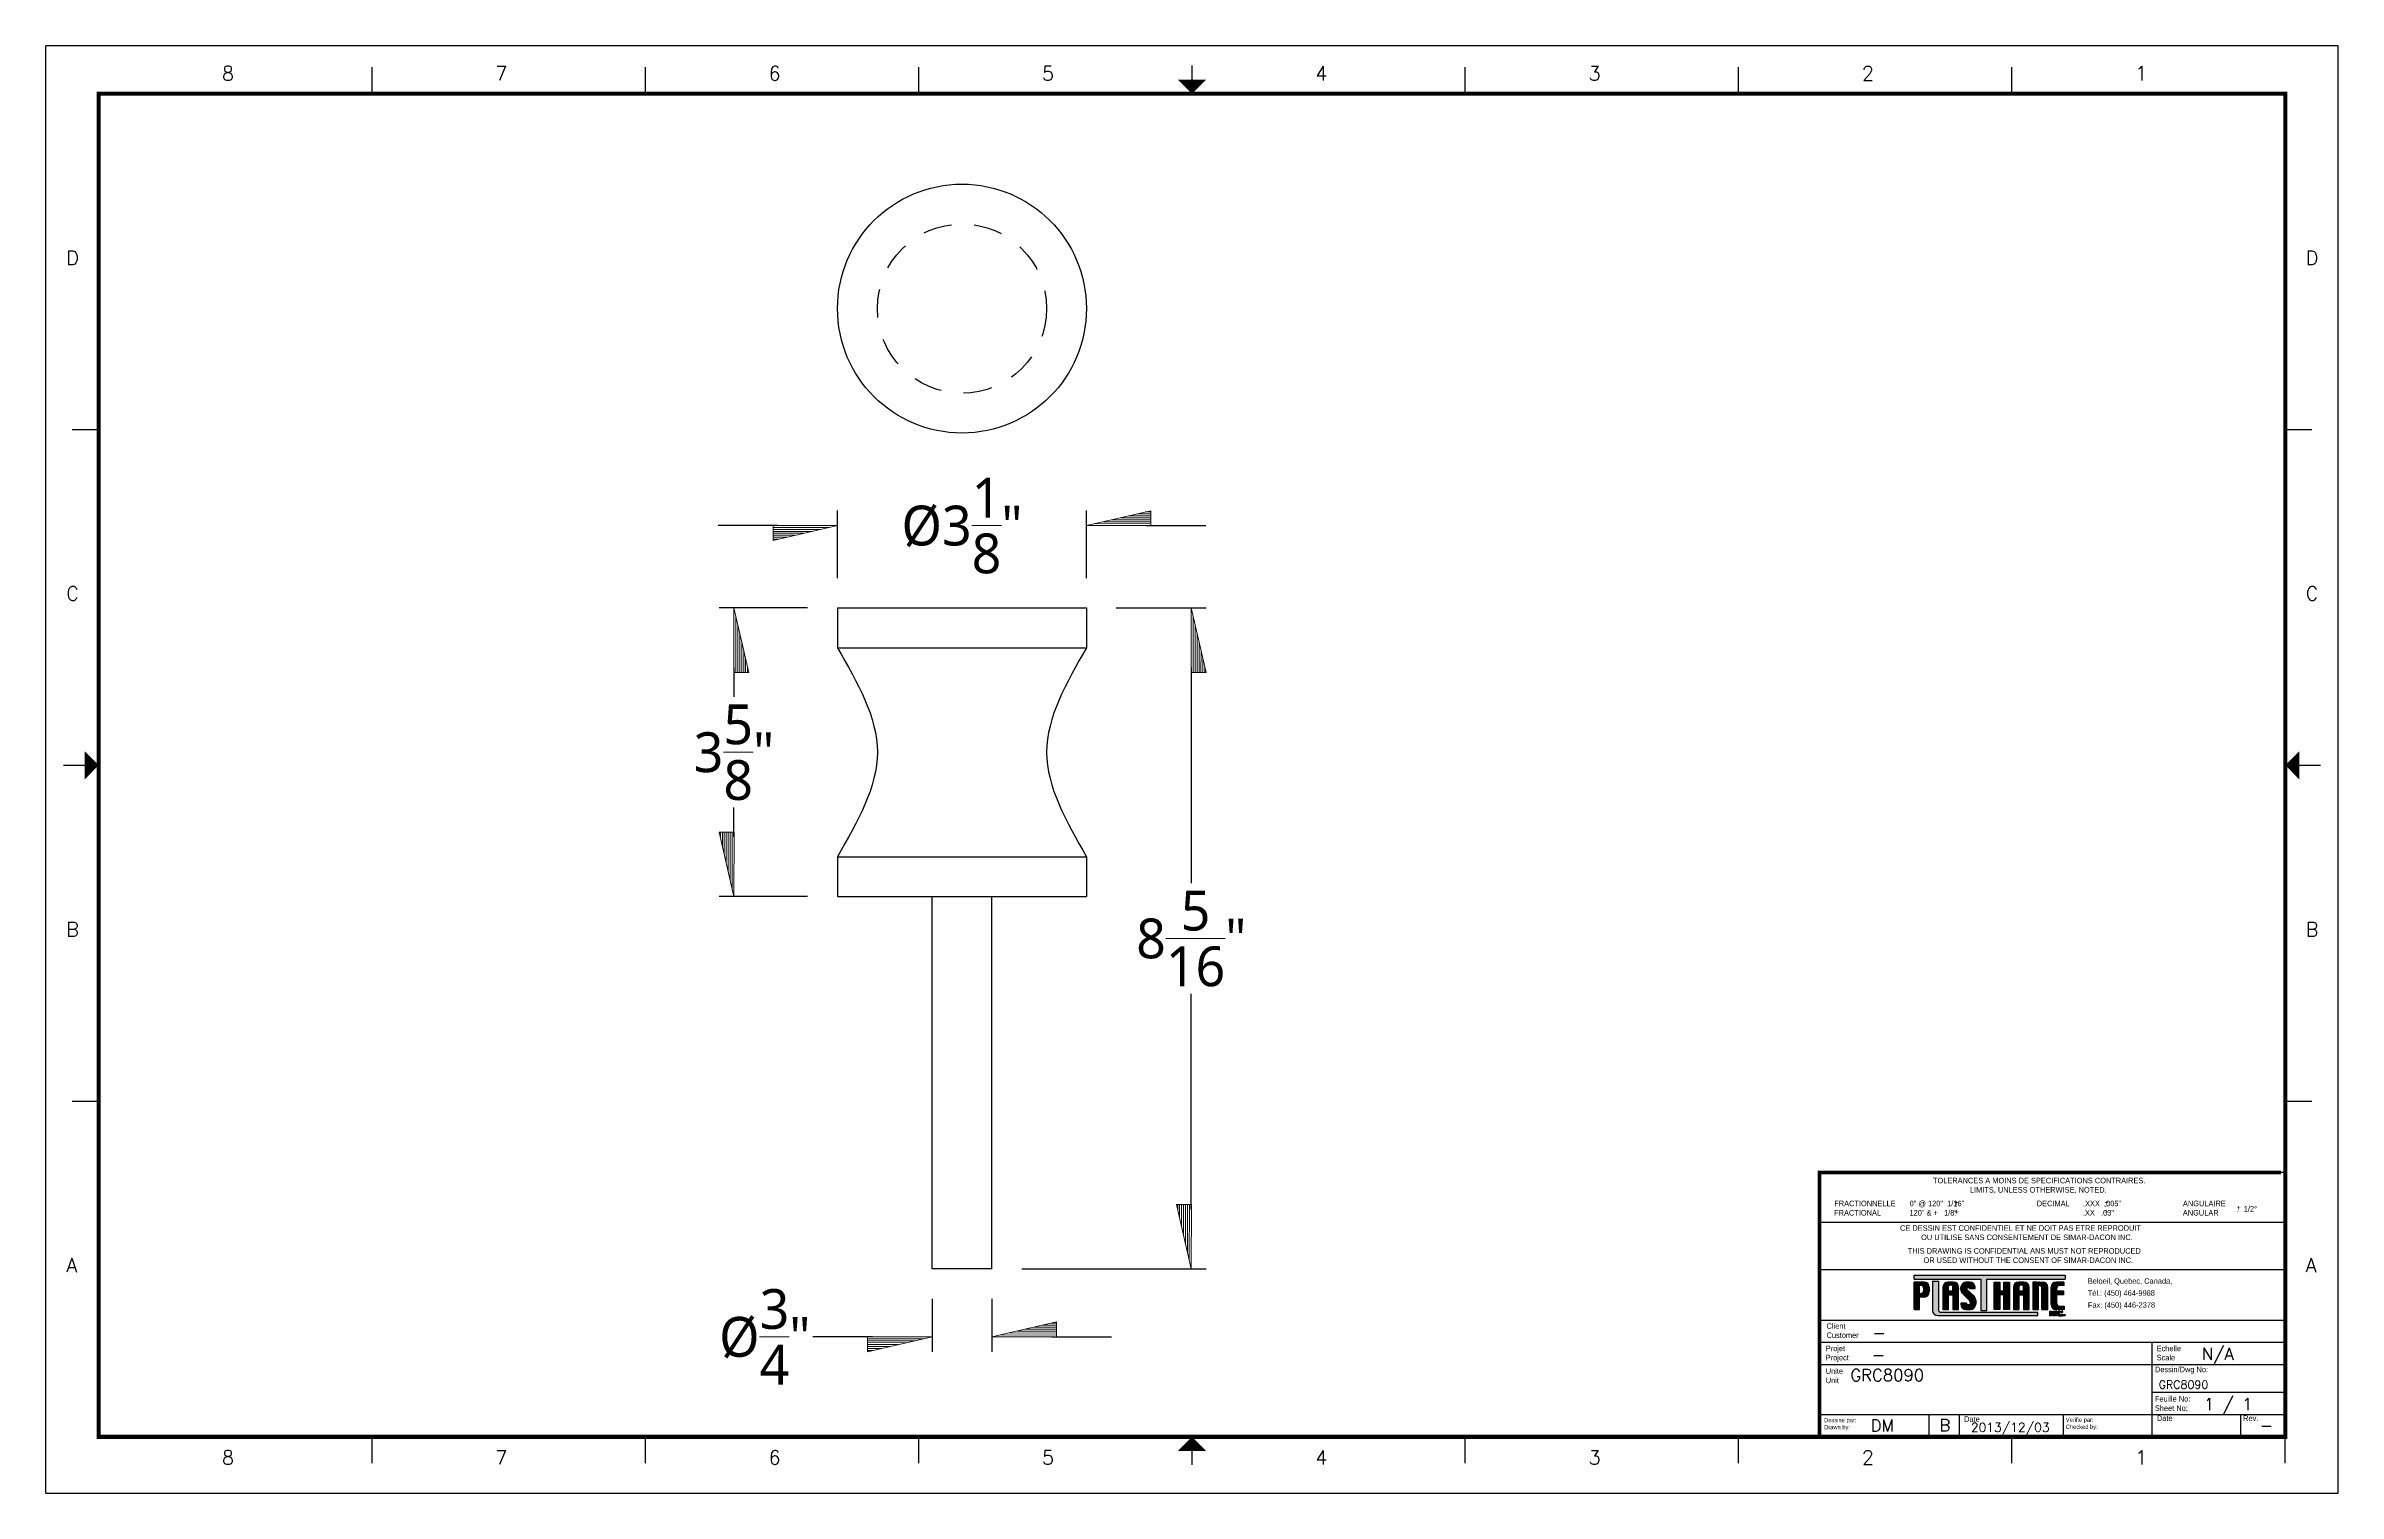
# Paper-space layout 'Layout1' of a CAD drawing. Extents: x 0 to 17, y 0 to 10.7.
# The model-space entities are those that its viewports show. They can reach past a viewport. Long polylines and large blocks are cut down to what shows.
import ezdxf

# ---------------------------------------------------------------- set-up
doc = ezdxf.new("R2010")
doc.units = 0
doc.header["$LTSCALE"] = 0.5
doc.header["$MEASUREMENT"] = 0
doc.linetypes.add('HIDDEN', pattern=[0.375, 0.25, -0.125])
doc.layers.get('0').update_dxf_attribs({"linetype": 'CONTINUOUS'})
doc.layers.get('DEFPOINTS').update_dxf_attribs({"linetype": 'CONTINUOUS'})
doc.layers.add('AM_5', color=3, linetype='CONTINUOUS', lineweight=15)
doc.layers.add('CARTOUCHE', color=2, linetype='CONTINUOUS')
doc.layers.add('VUES', color=7, linetype='CONTINUOUS')
doc.layers.get('VUES').off()
doc.styles.add('CARTOUCHE', font='ROMANS.SHX', dxfattribs={"height": 0.1})
doc.styles.add('CARTOUCHE_2', font='ROMANS.SHX', dxfattribs={"height": 0.075})
doc.styles.add('pamphlet', font='segoeui.ttf', dxfattribs={"height": 0.5})
doc.styles.add('ROMANS', font='romans.shx')
doc.styles.add('STD1_1', font='stylu.ttf', dxfattribs={"height": 1})
doc.dimstyles.new('PAMPHLET$0', dxfattribs={"dimtxt": 0.5, "dimasz": 1.5, "dimexe": 0.1875, "dimexo": 0.375, "dimgap": 0.09375, "dimtad": 0, "dimtih": 1, "dimtoh": 1, "dimdec": 4, "dimzin": 0, "dimdsep": 46, "dimlunit": 4, "dimtxsty": 'pamphlet', "dimblk1": 'BFL', "dimblk2": 'BFL', "dimsah": 1, "dimcen": -0.09375, "dimadec": 0, "dimazin": 0, "dimtfac": 1, "dimtdec": 4, "dimtofl": 0, "dimtmove": 0, "dimatfit": 1, "dimldrblk": 'BFL', "dimfxl": 0, "dimtolj": 1, "dimtzin": 0, "dimarcsym": 0})

# ---------------------------------------------------------------- blocks, each defined once
blk = doc.blocks.new('CADRE_FORMAT_B')
at = {"layer": 'CARTOUCHE'}
for p, q in [((0, 0), (0, 10.735)), ((17, 10.735), (0, 10.735)), ((17, 0), (17, 10.735)), ((2.419, 10.38), (2.419, 10.576)), ((4.446, 10.38), (4.446, 10.576)), ((6.473, 10.38), (6.473, 10.576)), ((8.5, 10.38), (8.5, 10.576)), ((8.5, 10.38), (8.5, 10.576)), ((10.527, 10.38), (10.527, 10.576)), ((12.554, 10.38), (12.554, 10.576)), ((14.581, 10.38), (14.581, 10.576)), ((0.196, 7.889), (0.392, 7.889)), ((16.608, 7.889), (16.804, 7.889)), ((0.131, 5.399), (0.392, 5.399)), ((0.196, 5.399), (0.392, 5.399)), ((16.608, 5.399), (16.869, 5.399)), ((16.608, 5.399), (16.804, 5.399)), ((0.196, 2.908), (0.392, 2.908)), ((16.608, 2.908), (16.804, 2.908)), ((2.419, 0.222), (2.419, 0.418)), ((4.446, 0.222), (4.446, 0.418)), ((6.473, 0.222), (6.473, 0.418)), ((8.5, 0.222), (8.5, 0.418)), ((8.5, 0.222), (8.5, 0.418)), ((10.527, 0.222), (10.527, 0.418)), ((12.554, 0.222), (12.554, 0.418)), ((14.581, 0.222), (14.581, 0.418)), ((16.608, 0.222), (16.608, 0.418)), ((0, 0), (17, 0))]:
    blk.add_line(p, q, dxfattribs=at)
at = {"layer": 'CARTOUCHE', "const_width": 0.0105}
for points in [[(8.5, 10.589), (8.5, 10.484)], [(0.183, 5.399), (0.288, 5.399)], [(16.681, 5.43), (16.681, 5.43)], [(8.5, 0.209), (8.5, 0.313)]]:
    blk.add_lwpolyline(points, dxfattribs=at)
at = {"layer": 'CARTOUCHE', "const_width": 0.0312}
blk.add_lwpolyline([(16.608, 10.38), (0.392, 10.38), (0.392, 0.418), (16.608, 0.418)], close=True, dxfattribs=at)
at = {"layer": 'CARTOUCHE'}
for points in [[(8.395, 10.484), (8.605, 10.484), (8.5, 10.38)], [(0.288, 5.294), (0.288, 5.503), (0.392, 5.399)], [(16.712, 5.294), (16.712, 5.503), (16.608, 5.399)], [(8.395, 0.313), (8.605, 0.313), (8.5, 0.418)]]:
    blk.add_solid(points, dxfattribs=at)
at = {"layer": 'CARTOUCHE', "style": 'ROMANS'}
for s, p in [('8', (1.306, 10.478)), ('7', (3.333, 10.478)), ('6', (5.36, 10.478)), ('5', (7.387, 10.478)), ('4', (9.414, 10.478)), ('3', (11.441, 10.478)), ('2', (13.468, 10.478)), ('1', (15.495, 10.478)), ('D', (0.151, 9.11)), ('D', (16.759, 9.11)), ('C', (0.151, 6.62)), ('C', (16.759, 6.62)), ('B', (0.151, 4.129)), ('B', (16.759, 4.129)), ('A', (0.151, 1.639)), ('A', (16.759, 1.639)), ('8', (1.306, 0.212)), ('7', (3.333, 0.212)), ('6', (5.36, 0.212)), ('5', (7.387, 0.212)), ('4', (9.414, 0.212)), ('3', (11.441, 0.212)), ('2', (13.468, 0.212)), ('1', (15.495, 0.212))]:
    blk.add_text(s, height=0.105, dxfattribs=at).set_placement(p)
blk = doc.blocks.new('DESCRIPTIONDELACARTOUCHEFORMATB')
at = {"layer": 'CARTOUCHE'}
for tag, p, height, style in [('CLIENT', (-2.075, 0.195), 0.0891, 'CARTOUCHE'), ('PROJET', (-2.08, 0.03), 0.0891, 'CARTOUCHE'), ('ÉCHELLE', (0.368, 0.035), 0.0891, 'CARTOUCHE'), ('DESCRIPTION1', (-2.238, -0.122), 0.0891, 'CARTOUCHE'), ('DESCRIPTION2', (-2.238, -0.236), 0.0891, 'CARTOUCHE'), ('#DESSIN', (0.048, -0.178), 0.0891, 'CARTOUCHE'), ('DESCRIPTION3', (-2.237, -0.349), 0.0891, 'CARTOUCHE'), ('#FEUILLE', (0.384, -0.338), 0.0891, 'CARTOUCHE'), ('DESSINÉ', (-2.088, -0.496), 0.0891, 'CARTOUCHE'), ('FORMAT', (-1.578, -0.494), 0.0891, 'CARTOUCHE'), ('DATECONCEPTION', (-1.345, -0.498), 0.0668, 'CARTOUCHE_2'), ('VÉRIFIÉ_PAR', (-0.305, -0.493), 0.0891, 'CARTOUCHE'), ('DATEVÉRIFICATION', (0.193, -0.493), 0.0891, 'CARTOUCHE'), ('RÉVISION', (0.798, -0.493), 0.0891, 'CARTOUCHE')]:
    blk.add_attdef(tag, p, '', height=height, dxfattribs=dict(at, style=style))
blk = doc.blocks.new('BFL')
for p, q in [((0, 0), (-1.08, 0.001)), ((-1.08, 0.001), (-1.08, -0.249)), ((0, 0), (-1.08, -0.249)), ((-0.141, -0.033), (-1.08, -0.031)), ((-0.283, -0.065), (-1.08, -0.064)), ((-0.424, -0.098), (-1.08, -0.097)), ((-0.565, -0.13), (-1.08, -0.13)), ((-0.707, -0.163), (-1.08, -0.162)), ((-0.848, -0.195), (-1.08, -0.195)), ((-0.99, -0.228), (-1.08, -0.228))]:
    blk.add_line(p, q)
blk = doc.blocks.new('*D8')
at = {"layer": 'AM_5', "color": 0, "lineweight": -2, "ltscale": 0.75, "transparency": 16777216}
for p, q in [((187.22, 103.381), (186.108, 103.381)), ((186.295, 102.631), (186.295, 102.263)), ((186.295, 100.506), (186.295, 100.875)), ((187.22, 99.756), (186.108, 99.756))]:
    blk.add_line(p, q, dxfattribs=at)
at = {"layer": 'DEFPOINTS', "color": 0, "ltscale": 0.75, "transparency": 16777216}
for p in [(187.595, 103.381), (186.295, 99.756), (187.595, 99.756)]:
    blk.add_point(p, dxfattribs=at)
at = {"layer": 'AM_5', "color": 0, "lineweight": -2, "ltscale": 0.75, "transparency": 16777216, "xscale": 0.75, "yscale": 0.75, "zscale": 0.75}
for p, rotation in [((186.295, 103.381), 90), ((186.295, 99.756), 270)]:
    blk.add_blockref('BFL', p, dxfattribs=dict(at, rotation=rotation))
at = {"layer": 'AM_5', "color": 0, "ltscale": 0.75, "transparency": 16777216, "insert": (186.295, 101.569), "char_height": 0.5, "attachment_point": 5, "style": 'pamphlet'}
blk.add_mtext('\\A1;3{\\H1.000000x;\\S5/8;}"', dxfattribs=at)
blk = doc.blocks.new('*D9')
at = {"layer": 'AM_5', "color": 0, "lineweight": -2, "ltscale": 0.75, "transparency": 16777216}
for p, q in [((191.095, 103.381), (192.225, 103.381)), ((192.037, 102.631), (192.037, 99.926)), ((192.037, 95.83), (192.037, 98.535)), ((189.908, 95.08), (192.225, 95.08))]:
    blk.add_line(p, q, dxfattribs=at)
at = {"layer": 'DEFPOINTS', "color": 0, "ltscale": 0.75, "transparency": 16777216}
for p in [(190.72, 103.381), (192.037, 103.381), (189.533, 95.08)]:
    blk.add_point(p, dxfattribs=at)
at = {"layer": 'AM_5', "color": 0, "lineweight": -2, "ltscale": 0.75, "transparency": 16777216, "xscale": 0.75, "yscale": 0.75, "zscale": 0.75}
for p, rotation in [((192.037, 103.381), 90), ((192.037, 95.08), 270)]:
    blk.add_blockref('BFL', p, dxfattribs=dict(at, rotation=rotation))
at = {"layer": 'AM_5', "color": 0, "ltscale": 0.75, "transparency": 16777216, "insert": (192.037, 99.23), "char_height": 0.5, "attachment_point": 5, "style": 'pamphlet'}
blk.add_mtext('\\A1;8{\\H1.000000x;\\S5/16;}"', dxfattribs=at)
blk = doc.blocks.new('*D10')
at = {"layer": 'AM_5', "color": 0, "lineweight": -2, "ltscale": 0.75, "transparency": 16777216}
for p, q in [((187.595, 103.756), (187.595, 104.603)), ((190.72, 103.756), (190.72, 104.603)), ((186.845, 104.415), (186.095, 104.415)), ((191.47, 104.415), (192.22, 104.415))]:
    blk.add_line(p, q, dxfattribs=at)
at = {"layer": 'DEFPOINTS', "color": 0, "ltscale": 0.75, "transparency": 16777216}
for p in [(190.72, 104.415), (187.595, 103.381), (190.72, 103.381)]:
    blk.add_point(p, dxfattribs=at)
at = {"layer": 'AM_5', "color": 0, "lineweight": -2, "ltscale": 0.75, "transparency": 16777216, "xscale": 0.75, "yscale": 0.75, "zscale": 0.75, "rotation": 180}
blk.add_blockref('BFL', (190.72, 104.415), dxfattribs=at)
at = {"layer": 'AM_5', "color": 0, "lineweight": -2, "ltscale": 0.75, "transparency": 16777216, "xscale": 0.75, "yscale": 0.75, "zscale": 0.75}
blk.add_blockref('BFL', (187.595, 104.415), dxfattribs=at)
at = {"layer": 'AM_5', "color": 0, "ltscale": 0.75, "transparency": 16777216, "insert": (189.158, 104.415), "char_height": 0.5, "attachment_point": 5, "style": 'pamphlet'}
blk.add_mtext('\\A1;%%C3{\\H1.000000x;\\S1/8;}"', dxfattribs=at)
blk = doc.blocks.new('*D11')
at = {"layer": 'AM_5', "color": 0, "lineweight": -2, "ltscale": 0.75, "transparency": 16777216}
for p, q in [((188.783, 94.705), (188.783, 94.04)), ((189.533, 94.705), (189.533, 94.04)), ((188.033, 94.227), (187.283, 94.227)), ((190.283, 94.227), (191.033, 94.227))]:
    blk.add_line(p, q, dxfattribs=at)
at = {"layer": 'DEFPOINTS', "color": 0, "ltscale": 0.75, "transparency": 16777216}
for p in [(188.783, 95.08), (189.533, 95.08), (188.783, 94.227)]:
    blk.add_point(p, dxfattribs=at)
at = {"layer": 'AM_5', "color": 0, "lineweight": -2, "ltscale": 0.75, "transparency": 16777216, "xscale": 0.75, "yscale": 0.75, "zscale": 0.75, "rotation": 180}
blk.add_blockref('BFL', (189.533, 94.227), dxfattribs=at)
at = {"layer": 'AM_5', "color": 0, "lineweight": -2, "ltscale": 0.75, "transparency": 16777216, "xscale": 0.75, "yscale": 0.75, "zscale": 0.75}
blk.add_blockref('BFL', (188.783, 94.227), dxfattribs=at)
at = {"layer": 'AM_5', "color": 0, "ltscale": 0.75, "transparency": 16777216, "insert": (186.682, 94.227), "char_height": 0.5, "attachment_point": 5, "style": 'pamphlet'}
blk.add_mtext('\\A1;%%C{\\H1.000000x;\\S3/4;}"', dxfattribs=at)

msp = doc.modelspace()

# ---------------------------------------------------------------- linework, layer by layer
for p, q in [((187.59516, 103.38144), (187.59516, 102.88144)), ((187.59516, 103.38144), (190.72016, 103.38144)), ((190.72016, 103.38144), (190.72016, 102.88144)), ((187.59516, 102.88144), (190.72016, 102.88144)), ((187.59516, 100.25644), (190.72016, 100.25644)), ((187.59516, 100.25644), (187.59516, 99.75644)), ((190.72016, 100.25644), (190.72016, 99.75644)), ((187.59516, 99.75644), (190.72016, 99.75644)), ((188.78266, 95.07956), (188.78266, 99.75644)), ((189.53266, 95.07956), (189.53266, 99.75644)), ((189.53266, 95.07956), (188.78266, 95.07956))]:
    msp.add_line(p, q)
msp.add_circle((189.15766, 107.1395), 1.5625)
at = {"linetype": 'HIDDEN'}
msp.add_circle((189.15766, 107.1395), 1.0625, dxfattribs=at)
for points in [[(187.59516, 102.88144), (188.09516, 101.56894), (187.59516, 100.25644)], [(190.72016, 102.88144), (190.22016, 101.56894), (190.72016, 100.25644)]]:
    msp.add_spline(points, degree=3)

# ---------------------------------------------------------------- dimensions: what is measured, and where the dimension line sits
at = {"layer": 'AM_5', "color": 0, "ltscale": 0.75}
dim = msp.add_linear_dim(base=(190.72016, 104.41547), p1=(187.59516, 103.38144), p2=(190.72016, 103.38144), text='%%C<>', dimstyle='PAMPHLET$0', override={"dimasz": 0.75}, dxfattribs=at)
dim.commit()
dim.dimension.update_dxf_attribs({"geometry": '*D10', "text_midpoint": (189.15766, 104.41547)})
for base, p1, p2, picture, middle in [((186.29544, 99.75644), (187.59516, 103.38144), (187.59516, 99.75644), '*D8', (186.29544, 101.56894)), ((192.03743, 103.38144), (189.53266, 95.07956), (190.72016, 103.38144), '*D9', (192.03743, 99.2305))]:
    dim = msp.add_linear_dim(base=base, p1=p1, p2=p2, angle=90, dimstyle='PAMPHLET$0', override={"dimasz": 0.75}, dxfattribs=at)
    dim.commit()
    dim.dimension.update_dxf_attribs({"geometry": picture, "text_midpoint": middle})
dim = msp.add_linear_dim(base=(188.78266, 94.22749), p1=(189.53266, 95.07956), p2=(188.78266, 95.07956), angle=0, text='%%C<>', dimstyle='PAMPHLET$0', override={"dimasz": 0.75}, dxfattribs=at)
dim.commit()
dim.dimension.update_dxf_attribs({"geometry": '*D11', "text_midpoint": (186.68225, 94.22749)})

psp = doc.layouts.get("Layout1")

# ---------------------------------------------------------------- hatches: boundary and pattern name
for points in [[(13.856, 1.587), (14.351, 1.587), (14.351, 1.356), (14.395, 1.356), (14.395, 1.587), (14.975, 1.587), (14.975, 1.618), (13.856, 1.618)], [(14.491, 1.361), (14.491, 1.472), (14.521, 1.472), (14.521, 1.361), (14.563, 1.361), (14.563, 1.566), (14.521, 1.566), (14.521, 1.5), (14.491, 1.5), (14.491, 1.566), (14.449, 1.566), (14.449, 1.361)]]:
    psp.add_hatch(color=2).paths.add_polyline_path(points)
h = psp.add_hatch(color=2)
edge = h.paths.add_edge_path()
edge.add_arc((13.929, 1.527), 0.0391, 0, 90)
edge.add_line((13.929, 1.566), (13.856, 1.566))
edge.add_line((13.856, 1.566), (13.856, 1.362))
edge.add_line((13.856, 1.362), (13.895, 1.362))
edge.add_line((13.895, 1.362), (13.895, 1.455))
edge.add_line((13.895, 1.455), (13.929, 1.455))
edge.add_arc((13.929, 1.494), 0.0391, 270, 360)
edge.add_line((13.968, 1.494), (13.968, 1.527))
edge = h.paths.add_edge_path(flags=16)
edge.add_line((13.895, 1.48), (13.895, 1.542))
edge.add_line((13.895, 1.542), (13.905, 1.542))
edge.add_arc((13.905, 1.52), 0.0215, 0, 90, ccw=False)
edge.add_line((13.926, 1.52), (13.926, 1.502))
edge.add_arc((13.905, 1.502), 0.0215, -90, 0, ccw=False)
edge.add_line((13.905, 1.48), (13.895, 1.48))
h = psp.add_hatch(color=2)
edge = h.paths.add_edge_path()
edge.add_line((14.774, 1.341), (14.054, 1.341))
edge.add_arc((14.054, 1.361), 0.0195, 180, 270, ccw=False)
edge.add_line((14.035, 1.361), (14.035, 1.572))
edge.add_line((14.035, 1.572), (13.992, 1.572))
edge.add_line((13.992, 1.572), (13.992, 1.356))
edge.add_arc((14.031, 1.356), 0.0391, 180, 270)
edge.add_line((14.031, 1.317), (14.774, 1.317))
edge.add_line((14.774, 1.317), (14.774, 1.341))
h = psp.add_hatch(color=2)
edge = h.paths.add_edge_path()
edge.add_line((14.146, 1.566), (14.108, 1.566))
edge.add_arc((14.108, 1.527), 0.0391, 90, 180)
edge.add_line((14.068, 1.527), (14.068, 1.361))
edge.add_line((14.068, 1.361), (14.111, 1.361))
edge.add_line((14.111, 1.361), (14.111, 1.472))
edge.add_line((14.111, 1.472), (14.142, 1.472))
edge.add_line((14.142, 1.472), (14.142, 1.361))
edge.add_line((14.142, 1.361), (14.185, 1.361))
edge.add_line((14.185, 1.361), (14.185, 1.527))
edge.add_arc((14.146, 1.527), 0.0391, 0, 90)
edge = h.paths.add_edge_path(flags=16)
edge.add_line((14.111, 1.5), (14.111, 1.534))
edge.add_arc((14.119, 1.534), 0.00781, 90, 180, ccw=False)
edge.add_line((14.119, 1.542), (14.134, 1.542))
edge.add_arc((14.134, 1.534), 0.00781, 0, 90, ccw=False)
edge.add_line((14.142, 1.534), (14.142, 1.5))
edge.add_line((14.142, 1.5), (14.111, 1.5))
h = psp.add_hatch(color=2)
edge = h.paths.add_edge_path()
edge.add_line((14.266, 1.518), (14.308, 1.518))
edge.add_line((14.308, 1.518), (14.308, 1.527))
edge.add_arc((14.268, 1.527), 0.0391, 0, 90)
edge.add_line((14.268, 1.566), (14.247, 1.566))
edge.add_arc((14.247, 1.52), 0.0469, 90, 180)
edge.add_line((14.2, 1.52), (14.2, 1.514))
edge.add_arc((14.247, 1.514), 0.0469, 180, 224.6603)
edge.add_line((14.213, 1.481), (14.265, 1.429))
edge.add_arc((14.251, 1.416), 0.0195, 0, 44.6603, ccw=False)
edge.add_line((14.27, 1.416), (14.27, 1.403))
edge.add_arc((14.256, 1.403), 0.0139, -180, 0, ccw=False)
edge.add_line((14.243, 1.403), (14.243, 1.41))
edge.add_line((14.243, 1.41), (14.201, 1.41))
edge.add_line((14.201, 1.41), (14.201, 1.401))
edge.add_arc((14.24, 1.401), 0.0391, 180, 270)
edge.add_line((14.24, 1.362), (14.273, 1.362))
edge.add_arc((14.273, 1.401), 0.0391, 270, 360)
edge.add_line((14.312, 1.401), (14.312, 1.432))
edge.add_arc((14.273, 1.432), 0.0391, 0, 46.6435)
edge.add_line((14.3, 1.46), (14.244, 1.513))
edge.add_arc((14.253, 1.523), 0.0132, 0, 226.6435, ccw=False)
edge.add_line((14.266, 1.523), (14.266, 1.518))
h = psp.add_hatch(color=2)
edge = h.paths.add_edge_path()
edge.add_line((14.666, 1.472), (14.666, 1.361))
edge.add_line((14.666, 1.361), (14.708, 1.361))
edge.add_line((14.708, 1.361), (14.708, 1.527))
edge.add_arc((14.669, 1.527), 0.0391, 0, 90)
edge.add_line((14.669, 1.566), (14.631, 1.566))
edge.add_arc((14.631, 1.527), 0.0391, 90, 180)
edge.add_line((14.592, 1.527), (14.592, 1.361))
edge.add_line((14.592, 1.361), (14.634, 1.361))
edge.add_line((14.634, 1.361), (14.634, 1.472))
edge.add_line((14.634, 1.472), (14.666, 1.472))
edge = h.paths.add_edge_path(flags=16)
edge.add_arc((14.642, 1.534), 0.00781, 90, 180, ccw=False)
edge.add_line((14.642, 1.542), (14.658, 1.542))
edge.add_arc((14.658, 1.534), 0.00781, 0, 90, ccw=False)
edge.add_line((14.666, 1.534), (14.666, 1.5))
edge.add_line((14.666, 1.5), (14.634, 1.5))
edge.add_line((14.634, 1.5), (14.634, 1.534))
h = psp.add_hatch(color=2)
edge = h.paths.add_edge_path()
edge.add_arc((14.784, 1.52), 0.0195, 0, 90, ccw=False)
edge.add_line((14.803, 1.52), (14.803, 1.361))
edge.add_line((14.803, 1.361), (14.847, 1.361))
edge.add_line((14.847, 1.361), (14.847, 1.527))
edge.add_arc((14.808, 1.527), 0.0391, 0, 90)
edge.add_line((14.808, 1.566), (14.785, 1.566))
edge.add_arc((14.785, 1.559), 0.00781, 90, 180)
edge.add_line((14.777, 1.559), (14.777, 1.558))
edge.add_line((14.777, 1.558), (14.77, 1.558))
edge.add_line((14.77, 1.558), (14.77, 1.566))
edge.add_line((14.77, 1.566), (14.735, 1.566))
edge.add_line((14.735, 1.566), (14.735, 1.361))
edge.add_line((14.735, 1.361), (14.778, 1.361))
edge.add_line((14.778, 1.361), (14.778, 1.54))
edge.add_line((14.778, 1.54), (14.784, 1.54))
h = psp.add_hatch(color=2)
edge = h.paths.add_edge_path()
edge.add_line((14.962, 1.471), (14.962, 1.5))
edge.add_line((14.962, 1.5), (14.912, 1.5))
edge.add_line((14.912, 1.5), (14.912, 1.521))
edge.add_arc((14.932, 1.521), 0.0195, 90, 180, ccw=False)
edge.add_line((14.932, 1.541), (14.965, 1.541))
edge.add_line((14.965, 1.541), (14.965, 1.566))
edge.add_line((14.965, 1.566), (14.91, 1.566))
edge.add_arc((14.91, 1.527), 0.0391, 90, 180)
edge.add_line((14.87, 1.527), (14.87, 1.4))
edge.add_arc((14.91, 1.4), 0.0391, 180, 270)
edge.add_line((14.91, 1.361), (14.969, 1.361))
edge.add_line((14.969, 1.361), (14.969, 1.387))
edge.add_line((14.969, 1.387), (14.932, 1.387))
edge.add_arc((14.932, 1.406), 0.0195, 180, 270, ccw=False)
edge.add_line((14.912, 1.406), (14.912, 1.471))
edge.add_line((14.912, 1.471), (14.962, 1.471))
h = psp.add_hatch(color=2)
edge = h.paths.add_edge_path()
edge.add_line((14.873, 1.35), (14.863, 1.35))
edge.add_arc((14.863, 1.348), 0.00195, 90, 180)
edge.add_line((14.861, 1.348), (14.861, 1.318))
edge.add_arc((14.863, 1.318), 0.00195, 180, 270)
edge.add_line((14.863, 1.316), (14.873, 1.316))
edge.add_arc((14.873, 1.318), 0.00195, 270, 360)
edge.add_line((14.875, 1.318), (14.875, 1.348))
edge.add_arc((14.873, 1.348), 0.00195, 360, 450)
h = psp.add_hatch(color=2)
edge = h.paths.add_edge_path()
edge.add_line((14.899, 1.345), (14.901, 1.345))
edge.add_arc((14.901, 1.343), 0.00195, 0, 90, ccw=False)
edge.add_line((14.903, 1.343), (14.903, 1.318))
edge.add_arc((14.905, 1.318), 0.00195, 180, 270)
edge.add_line((14.905, 1.316), (14.915, 1.316))
edge.add_arc((14.915, 1.318), 0.00195, 270, 360)
edge.add_line((14.917, 1.318), (14.917, 1.348))
edge.add_arc((14.915, 1.348), 0.00195, 360, 450)
edge.add_line((14.915, 1.35), (14.885, 1.35))
edge.add_arc((14.885, 1.348), 0.00195, 90, 180)
edge.add_line((14.883, 1.348), (14.883, 1.318))
edge.add_arc((14.885, 1.318), 0.00195, 180, 270)
edge.add_line((14.885, 1.316), (14.895, 1.316))
edge.add_arc((14.895, 1.318), 0.00195, 270, 360)
edge.add_line((14.897, 1.318), (14.897, 1.343))
edge.add_arc((14.899, 1.343), 0.00195, 90, 180, ccw=False)
h = psp.add_hatch(color=2)
edge = h.paths.add_edge_path()
edge.add_line((14.925, 1.316), (14.956, 1.316))
edge.add_arc((14.956, 1.318), 0.00195, 270, 360)
edge.add_line((14.958, 1.318), (14.958, 1.322))
edge.add_arc((14.956, 1.322), 0.00195, 0, 90)
edge.add_line((14.956, 1.324), (14.945, 1.324))
edge.add_arc((14.945, 1.322), 0.00198, 90.3019, 172.9946)
edge.add_arc((14.941, 1.322), 0.00195, -90, 0, ccw=False)
edge.add_line((14.941, 1.32), (14.939, 1.32))
edge.add_arc((14.939, 1.322), 0.00195, 180, 270, ccw=False)
edge.add_line((14.937, 1.322), (14.937, 1.343))
edge.add_arc((14.939, 1.343), 0.00195, 90, 180, ccw=False)
edge.add_line((14.939, 1.345), (14.941, 1.345))
edge.add_arc((14.941, 1.343), 0.00195, 0, 90, ccw=False)
edge.add_arc((14.945, 1.344), 0.00198, 187.0054, 269.6981)
edge.add_line((14.945, 1.342), (14.956, 1.342))
edge.add_arc((14.956, 1.344), 0.00195, 270, 360)
edge.add_line((14.958, 1.344), (14.958, 1.348))
edge.add_arc((14.956, 1.348), 0.00195, 0, 90)
edge.add_line((14.956, 1.35), (14.925, 1.35))
edge.add_arc((14.925, 1.348), 0.00195, 90, 180)
edge.add_line((14.923, 1.348), (14.923, 1.318))
edge.add_arc((14.925, 1.318), 0.00195, 180, 270)
h = psp.add_hatch(color=2)
edge = h.paths.add_edge_path()
edge.add_line((14.975, 1.318), (14.975, 1.322))
edge.add_arc((14.973, 1.322), 0.00195, 360, 450)
edge.add_line((14.973, 1.324), (14.963, 1.324))
edge.add_arc((14.963, 1.322), 0.00195, 90, 180)
edge.add_line((14.961, 1.322), (14.961, 1.318))
edge.add_arc((14.963, 1.318), 0.00195, 180, 270)
edge.add_line((14.963, 1.316), (14.973, 1.316))
edge.add_arc((14.973, 1.318), 0.00195, 270, 360)

# ---------------------------------------------------------------- linework, layer by layer
at = {"color": 2}
for p, q in [((13.856, 1.618), (14.975, 1.618)), ((13.856, 1.587), (13.856, 1.618)), ((13.856, 1.587), (14.351, 1.587)), ((13.856, 1.362), (13.856, 1.566)), ((13.929, 1.566), (13.856, 1.566)), ((13.895, 1.48), (13.895, 1.542)), ((13.895, 1.542), (13.905, 1.542)), ((13.992, 1.572), (14.035, 1.572)), ((13.992, 1.572), (13.992, 1.356)), ((14.035, 1.572), (14.035, 1.361)), ((14.146, 1.566), (14.108, 1.566)), ((14.111, 1.5), (14.111, 1.534)), ((14.134, 1.542), (14.119, 1.542)), ((14.142, 1.5), (14.142, 1.534)), ((14.268, 1.566), (14.247, 1.566)), ((14.351, 1.587), (14.351, 1.356)), ((14.395, 1.587), (14.975, 1.587)), ((14.395, 1.356), (14.395, 1.587)), ((14.449, 1.566), (14.491, 1.566)), ((14.449, 1.361), (14.449, 1.566)), ((14.491, 1.566), (14.491, 1.5)), ((14.521, 1.5), (14.521, 1.566)), ((14.521, 1.566), (14.563, 1.566)), ((14.563, 1.566), (14.563, 1.361)), ((14.669, 1.566), (14.631, 1.566)), ((14.634, 1.5), (14.634, 1.534)), ((14.658, 1.542), (14.642, 1.542)), ((14.666, 1.5), (14.666, 1.534)), ((14.735, 1.566), (14.735, 1.361)), ((14.77, 1.566), (14.735, 1.566)), ((14.77, 1.566), (14.77, 1.558)), ((14.77, 1.558), (14.777, 1.558)), ((14.777, 1.558), (14.777, 1.559)), ((14.778, 1.361), (14.778, 1.54)), ((14.778, 1.54), (14.784, 1.54)), ((14.785, 1.566), (14.808, 1.566)), ((14.965, 1.566), (14.91, 1.566)), ((14.965, 1.541), (14.932, 1.541)), ((14.965, 1.566), (14.965, 1.541)), ((14.975, 1.618), (14.975, 1.587)), ((13.856, 1.362), (13.895, 1.362)), ((13.895, 1.48), (13.905, 1.48)), ((13.895, 1.362), (13.895, 1.455)), ((13.895, 1.455), (13.929, 1.455)), ((13.926, 1.52), (13.926, 1.502)), ((13.968, 1.527), (13.968, 1.494)), ((14.068, 1.527), (14.068, 1.361)), ((14.068, 1.361), (14.111, 1.361)), ((14.111, 1.5), (14.142, 1.5)), ((14.111, 1.361), (14.111, 1.472)), ((14.111, 1.472), (14.142, 1.472)), ((14.142, 1.472), (14.142, 1.361)), ((14.142, 1.361), (14.185, 1.361)), ((14.185, 1.361), (14.185, 1.527)), ((14.2, 1.514), (14.2, 1.52)), ((14.243, 1.41), (14.201, 1.41)), ((14.201, 1.41), (14.201, 1.401)), ((14.213, 1.481), (14.265, 1.429)), ((14.24, 1.362), (14.273, 1.362)), ((14.243, 1.41), (14.243, 1.403)), ((14.244, 1.513), (14.3, 1.46)), ((14.266, 1.518), (14.266, 1.523)), ((14.266, 1.518), (14.308, 1.518)), ((14.27, 1.416), (14.27, 1.403)), ((14.308, 1.518), (14.308, 1.527)), ((14.312, 1.432), (14.312, 1.401)), ((14.491, 1.361), (14.449, 1.361)), ((14.491, 1.5), (14.521, 1.5)), ((14.521, 1.472), (14.491, 1.472)), ((14.491, 1.472), (14.491, 1.361)), ((14.521, 1.361), (14.521, 1.472)), ((14.563, 1.361), (14.521, 1.361)), ((14.592, 1.527), (14.592, 1.361)), ((14.592, 1.361), (14.634, 1.361)), ((14.634, 1.5), (14.666, 1.5)), ((14.634, 1.361), (14.634, 1.472)), ((14.634, 1.472), (14.666, 1.472)), ((14.666, 1.472), (14.666, 1.361)), ((14.666, 1.361), (14.708, 1.361)), ((14.708, 1.361), (14.708, 1.527)), ((14.735, 1.361), (14.778, 1.361)), ((14.803, 1.361), (14.803, 1.52)), ((14.803, 1.361), (14.847, 1.361)), ((14.847, 1.361), (14.847, 1.527)), ((14.87, 1.527), (14.87, 1.4)), ((14.969, 1.361), (14.91, 1.361)), ((14.912, 1.521), (14.912, 1.5)), ((14.912, 1.5), (14.962, 1.5)), ((14.962, 1.471), (14.912, 1.471)), ((14.912, 1.471), (14.912, 1.406)), ((14.932, 1.387), (14.969, 1.387)), ((14.962, 1.5), (14.962, 1.471)), ((14.969, 1.387), (14.969, 1.361)), ((14.031, 1.317), (14.774, 1.317)), ((14.774, 1.341), (14.054, 1.341)), ((14.351, 1.356), (14.395, 1.356)), ((14.774, 1.317), (14.774, 1.341)), ((14.885, 1.35), (14.915, 1.35)), ((14.917, 1.348), (14.917, 1.345)), ((14.923, 1.318), (14.923, 1.348)), ((14.923, 1.348), (14.923, 1.318)), ((14.925, 1.35), (14.943, 1.35)), ((14.935, 1.35), (14.925, 1.35)), ((14.935, 1.316), (14.925, 1.316)), ((14.925, 1.316), (14.943, 1.316)), ((14.937, 1.322), (14.937, 1.343)), ((14.941, 1.345), (14.939, 1.345)), ((14.941, 1.32), (14.939, 1.32)), ((14.943, 1.35), (14.956, 1.35)), ((14.943, 1.316), (14.956, 1.316)), ((14.956, 1.35), (14.945, 1.35)), ((14.956, 1.342), (14.945, 1.342)), ((14.945, 1.342), (14.956, 1.342)), ((14.956, 1.324), (14.945, 1.324)), ((14.945, 1.324), (14.956, 1.324)), ((14.956, 1.316), (14.945, 1.316)), ((14.958, 1.344), (14.958, 1.348)), ((14.958, 1.322), (14.958, 1.318))]:
    psp.add_line(p, q, dxfattribs=at)
for points in [[(14.863, 1.35), (14.873, 1.35, -0.414214), (14.875, 1.348), (14.875, 1.318, -0.414214), (14.873, 1.316), (14.863, 1.316, -0.414214), (14.861, 1.318), (14.861, 1.348, -0.414214)], [(14.963, 1.324), (14.973, 1.324, -0.414214), (14.975, 1.322), (14.975, 1.318, -0.414214), (14.973, 1.316), (14.963, 1.316, -0.414214), (14.961, 1.318), (14.961, 1.322, -0.414214)]]:
    psp.add_lwpolyline(points, format="xyb", close=True, dxfattribs=at)
psp.add_lwpolyline([(14.903, 1.35), (14.915, 1.35, -0.414214), (14.917, 1.348), (14.917, 1.318, -0.414214), (14.915, 1.316), (14.905, 1.316, -0.414214), (14.903, 1.318), (14.903, 1.343, 0.414214), (14.901, 1.345), (14.899, 1.345, 0.414214), (14.897, 1.343), (14.897, 1.318, -0.414214), (14.895, 1.316), (14.885, 1.316, -0.414214), (14.883, 1.318), (14.883, 1.348, -0.414214), (14.885, 1.35), (14.897, 1.35)], format="xyb", dxfattribs=at)
for centre, radius, start, end in [((13.905, 1.52), 0.0215, 0, 90), ((13.929, 1.527), 0.0391, 0, 90), ((14.108, 1.527), 0.0391, 90, 180), ((14.119, 1.534), 0.00781, 90, 180), ((14.134, 1.534), 0.00781, 0, 90), ((14.146, 1.527), 0.0391, 0, 90), ((14.247, 1.52), 0.0469, 90, 180), ((14.253, 1.523), 0.0132, 0, 226.6435), ((14.268, 1.527), 0.0391, 0, 90), ((14.631, 1.527), 0.0391, 90, 180), ((14.642, 1.534), 0.00781, 90, 180), ((14.658, 1.534), 0.00781, 0, 90), ((14.669, 1.527), 0.0391, 0, 90), ((14.785, 1.559), 0.00781, 90, 180), ((14.784, 1.52), 0.0195, 0, 90), ((14.808, 1.527), 0.0391, 0, 90), ((14.91, 1.527), 0.0391, 90, 180), ((14.932, 1.521), 0.0195, 90, 180), ((13.905, 1.502), 0.0215, 270, 0), ((13.929, 1.494), 0.0391, 270, 0), ((14.054, 1.361), 0.0195, 180, 270), ((14.247, 1.514), 0.0469, 180, 224.6603), ((14.24, 1.401), 0.0391, 180, 270), ((14.256, 1.403), 0.0139, 180, 0), ((14.251, 1.416), 0.0195, 0, 44.6603), ((14.273, 1.401), 0.0391, 270, 0), ((14.273, 1.432), 0.0391, 0, 46.6435), ((14.91, 1.4), 0.0391, 180, 270), ((14.932, 1.406), 0.0195, 180, 270), ((14.031, 1.356), 0.0391, 180, 270), ((14.925, 1.348), 0.00195, 90, 180), ((14.925, 1.348), 0.00195, 90, 180), ((14.925, 1.318), 0.00195, 180, 270), ((14.925, 1.318), 0.00195, 180, 270), ((14.939, 1.343), 0.00195, 90, 180), ((14.939, 1.322), 0.00195, 180, 270), ((14.941, 1.343), 0.00195, 0, 90), ((14.941, 1.322), 0.00195, 270, 0), ((14.945, 1.344), 0.00198, 187.0054, 269.6981), ((14.945, 1.322), 0.00198, 90.3019, 172.9946), ((14.956, 1.348), 0.00195, 0, 90), ((14.956, 1.348), 0.00195, 0, 90), ((14.956, 1.344), 0.00195, 270, 0), ((14.956, 1.344), 0.00195, 270, 0), ((14.956, 1.322), 0.00195, 0, 90), ((14.956, 1.322), 0.00195, 0, 90), ((14.956, 1.318), 0.00195, 270, 0), ((14.956, 1.318), 0.00195, 270, 0)]:
    psp.add_arc(centre, radius, start, end, dxfattribs=at)
at = {"layer": 'CARTOUCHE'}
for p, q in [((16.608, 2.379), (13.154, 2.379)), ((16.577, 2.379), (13.154, 2.379)), ((16.608, 2.008), (13.154, 2.008)), ((16.608, 1.656), (13.154, 1.656)), ((16.608, 1.281), (13.154, 1.281)), ((16.608, 1.117), (13.154, 1.117)), ((15.621, 0.582), (15.621, 1.117)), ((16.608, 0.952), (13.154, 0.952)), ((16.608, 0.747), (15.621, 0.747)), ((16.608, 0.582), (13.154, 0.582)), ((13.968, 0.418), (13.968, 0.582)), ((14.191, 0.418), (14.191, 0.582)), ((14.963, 0.418), (14.963, 0.582)), ((15.621, 0.418), (15.621, 0.582)), ((16.279, 0.418), (16.279, 0.582))]:
    psp.add_line(p, q, dxfattribs=at)
at = {"layer": 'CARTOUCHE', "const_width": 0.0266}
psp.add_lwpolyline([(13.154, 0.418), (13.154, 2.379), (16.577, 2.379)], dxfattribs=at)

# ---------------------------------------------------------------- block references
psp.add_blockref('CADRE_FORMAT_B', (0, 0))
ref = psp.add_blockref('DESCRIPTIONDELACARTOUCHEFORMATB', (15.621, 0.952))
ref.add_attrib('CLIENT', '-', (13.546, 1.147), dxfattribs={"layer": 'CARTOUCHE', "height": 0.0891, "style": 'CARTOUCHE'})
ref.add_attrib('PROJET', '-', (13.541, 0.983), dxfattribs={"layer": 'CARTOUCHE', "height": 0.0891, "style": 'CARTOUCHE'})
ref.add_attrib('DESCRIPTION1', 'GRC8090', (13.383, 0.831), dxfattribs={"layer": 'CARTOUCHE', "height": 0.0891, "style": 'ROMANS'})
ref.add_attrib('DESSINÉ', 'DM', (13.533, 0.457), dxfattribs={"layer": 'CARTOUCHE', "height": 0.0891, "style": 'CARTOUCHE'})
ref.add_attrib('FORMAT', 'B', (14.043, 0.459), dxfattribs={"layer": 'CARTOUCHE', "height": 0.0891, "style": 'CARTOUCHE'})
ref.add_attrib('DATECONCEPTION', '2013/12/03', (14.276, 0.454), dxfattribs={"layer": 'CARTOUCHE', "height": 0.0668, "style": 'CARTOUCHE_2'})
ref.add_attrib('ÉCHELLE', 'N/A', (15.989, 0.988), dxfattribs={"layer": 'CARTOUCHE', "height": 0.0891, "style": 'CARTOUCHE'})
ref.add_attrib('#DESSIN', 'GRC8090', (15.669, 0.775), dxfattribs={"layer": 'CARTOUCHE', "height": 0.06, "style": 'CARTOUCHE'})
ref.add_attrib('#FEUILLE', '1 / 1', (16.005, 0.615), dxfattribs={"layer": 'CARTOUCHE', "height": 0.0891, "style": 'CARTOUCHE'})
ref.add_attrib('RÉVISION', '-', (16.419, 0.459), dxfattribs={"layer": 'CARTOUCHE', "height": 0.0891, "style": 'CARTOUCHE'})

# ---------------------------------------------------------------- texts
at = {"layer": 'CARTOUCHE'}
for s, height, p in [('TOLERANCES A MOINS DE SPECIFICATIONS CONTRAIRES.', 0.04111, (13.995, 2.298)), ('LIMITS, UNLESS OTHERWISE, NOTED.', 0.04111, (14.269, 2.229)), ('FRACTIONAL', 0.0411, (13.262, 2.059)), ('FRACTIONNELLE', 0.04111, (13.263, 2.128)), ('0" @ 120"  1/16"', 0.04111, (13.822, 2.128)), ('120" & +   1/8"', 0.04111, (13.821, 2.059)), ('DECIMAL', 0.0411, (14.765, 2.128)), ('.XX   .03"', 0.0411, (15.107, 2.059)), ('.XXX  .005"', 0.04111, (15.108, 2.128)), ('ANGULAR', 0.0411, (15.848, 2.059)), ('ANGULAIRE', 0.0411, (15.849, 2.128)), ('1/2%%d', 0.0411, (16.3, 2.088)), ('CE DESSIN EST CONFIDENTIEL ET NE DOIT PAS ETRE REPRODUIT', 0.04111, (13.751, 1.946)), ('OU UTILISE SANS CONSENTEMENT DE SIMAR-DACON INC.', 0.04111, (13.907, 1.877)), ('THIS DRAWING IS CONFIDENTIAL ANS MUST NOT REPRODUCED', 0.04111, (13.808, 1.776)), ('OR USED WITHOUT THE CONSENT OF SIMAR-DACON INC.', 0.04111, (13.925, 1.707)), ('Beloeil, Quebec, Canada,', 0.04111, (15.143, 1.553)), ('Tél.: (450) 464-9988', 0.04111, (15.143, 1.464)), ('Fax: (450) 446-2378', 0.04111, (15.144, 1.375)), ('Client', 0.0411, (13.206, 1.219)), ('Customer', 0.0411, (13.206, 1.151)), ('Projet', 0.0411, (13.2, 1.053)), ('Project', 0.0411, (13.2, 0.985)), ('Scale', 0.0411, (15.654, 0.985)), ('Echelle', 0.0411, (15.654, 1.053)), ('Unite', 0.0411, (13.2, 0.885)), ('Unit', 0.0411, (13.2, 0.816)), ('Dessin/Dwg No:', 0.04111, (15.641, 0.897)), ('Feuille No:', 0.04111, (15.641, 0.679)), ('Dessine par:', 0.03084, (13.188, 0.526)), ('Date', 0.0411, (14.226, 0.529)), ('Verifie par:', 0.03084, (14.98, 0.529)), ('Sheet No:', 0.0411, (15.641, 0.61)), ('Date', 0.0411, (15.656, 0.535)), ('Rev.', 0.0411, (16.295, 0.535)), ('Drawn by:', 0.0308, (13.188, 0.474)), ('Checked by:', 0.03084, (14.98, 0.477))]:
    psp.add_text(s, height=height, dxfattribs=at).set_placement(p)
at = {"layer": 'CARTOUCHE', "style": 'STD1_1'}
for s, p in [('+', (14.153, 2.135)), ('-', (14.153, 2.112)), ('+', (14.153, 2.067)), ('-', (14.153, 2.044)), ('+', (15.266, 2.135)), ('-', (15.266, 2.112)), ('+', (15.266, 2.067)), ('-', (15.266, 2.044)), ('+', (16.246, 2.097)), ('-', (16.246, 2.074))]:
    psp.add_text(s, height=0.0394, dxfattribs=at).set_placement(p)

# ---------------------------------------------------------------- viewports
at = {"layer": 'VUES'}
psp.add_viewport(center=(6.957, 5.399), size=(13.129, 9.96175), view_center_point=(189.43334, 101.40518), view_height=16.8658596, dxfattribs=at)

doc.saveas('drawing.dxf')
